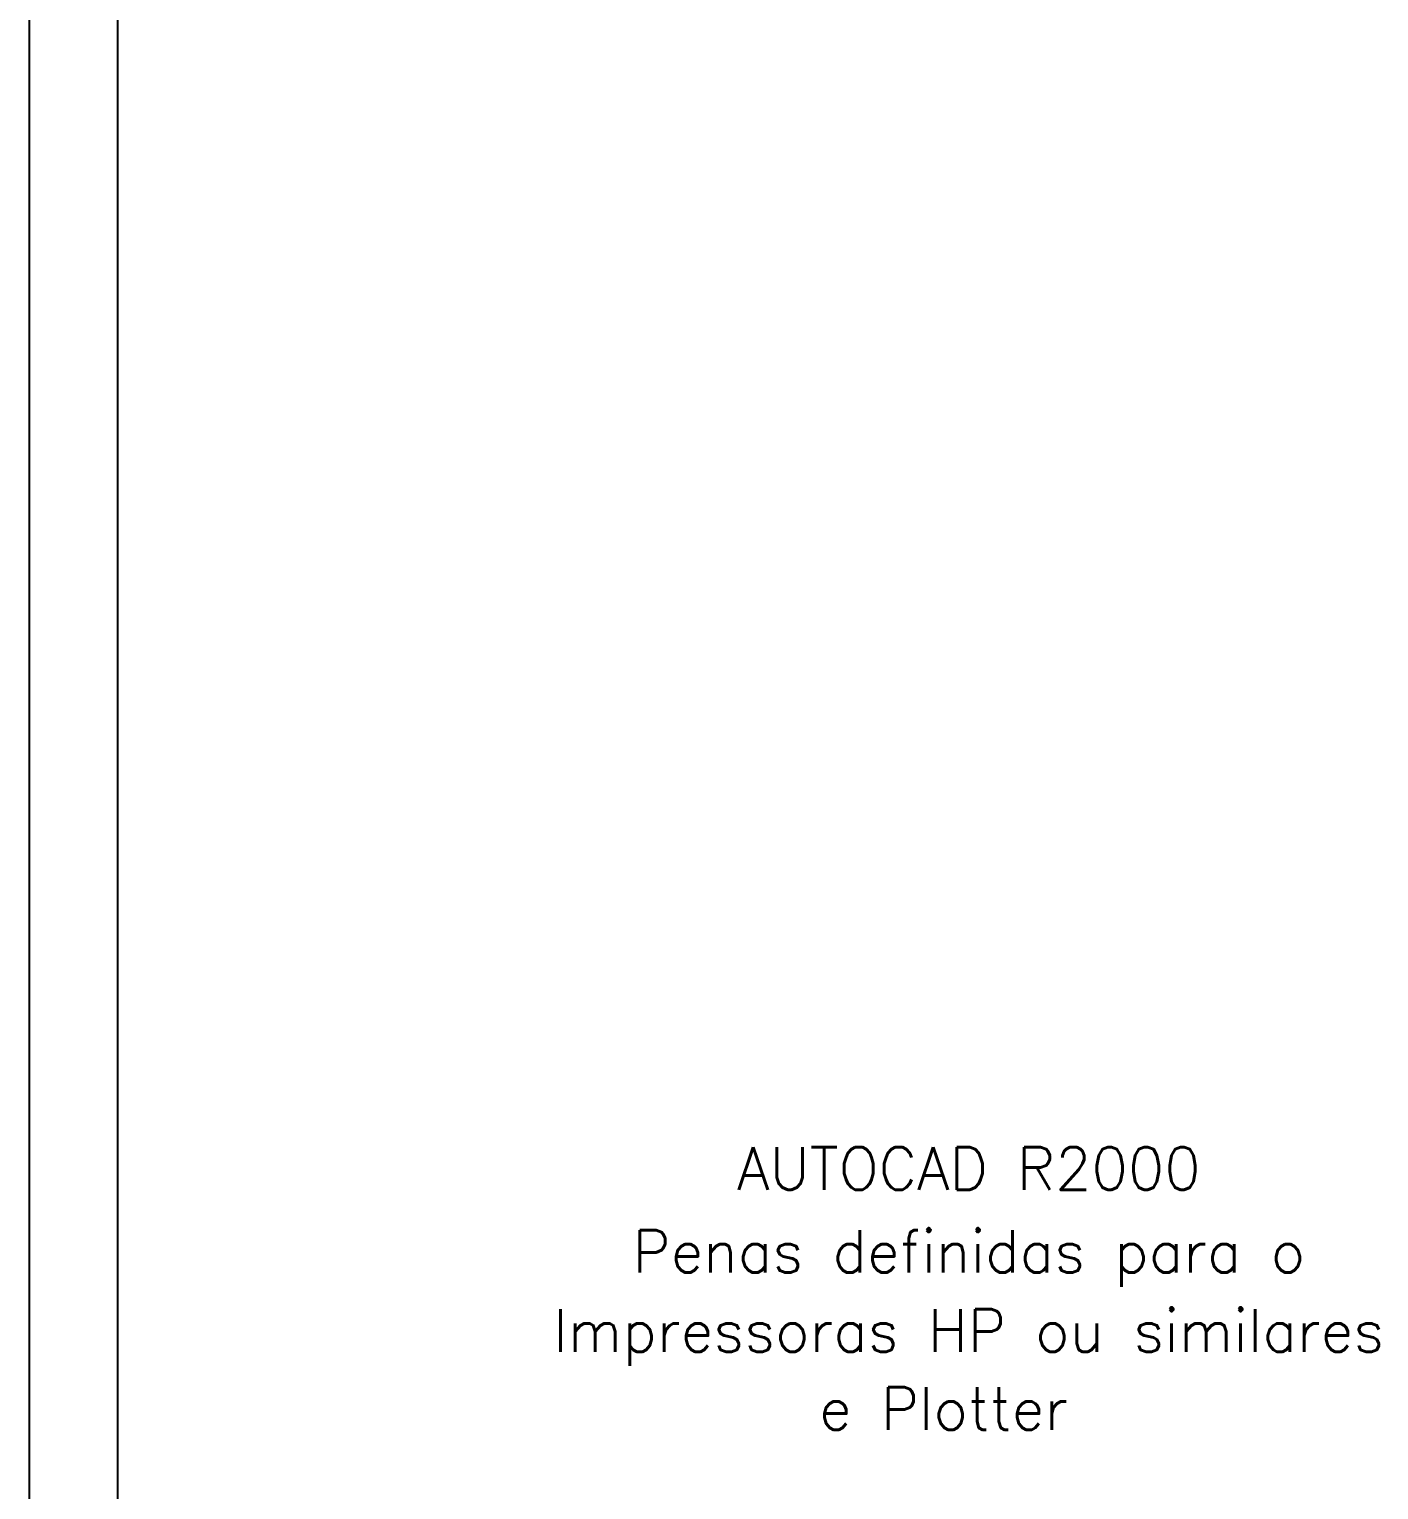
# Model space of a CAD drawing. Extents: x 1.6 to 100.8, y -3.3 to 55.9.
# Drawn here: x 84.21 to 99.47, y 22.92 to 39.45 of the extents above; entities that cross this region are included whole.
import ezdxf
from ezdxf.enums import TextEntityAlignment as Align

# ---------------------------------------------------------------- set-up
doc = ezdxf.new("R2010")
doc.units = 0
doc.header["$MEASUREMENT"] = 0
doc.layers.get('0').update_dxf_attribs({"linetype": 'CONTINUOUS'})
doc.layers.add('Texto', color=2, linetype='CONTINUOUS')
doc.styles.add('XREF1$0$ROMANS', font='romans')

msp = doc.modelspace()

# ---------------------------------------------------------------- linework, layer by layer
msp.add_line((85.205, 55.932), (85.205, 0.867))
at = {"color": 170}
msp.add_line((84.205, 54.932), (84.205, 1.867), dxfattribs=at)

# ---------------------------------------------------------------- texts
at = {"layer": 'Texto', "color": 4, "style": 'XREF1$0$ROMANS'}
for s, p in [('AUTOCAD R2000', (94.835, 26.316)), ('Penas definidas para o', (94.835, 25.378)), ('Impressoras HP ou similares', (94.835, 24.482)), ('e Plotter', (94.549, 23.599))]:
    msp.add_text(s, height=0.48, dxfattribs=at).set_placement(p, align=Align.CENTER)

doc.saveas('drawing.dxf')
